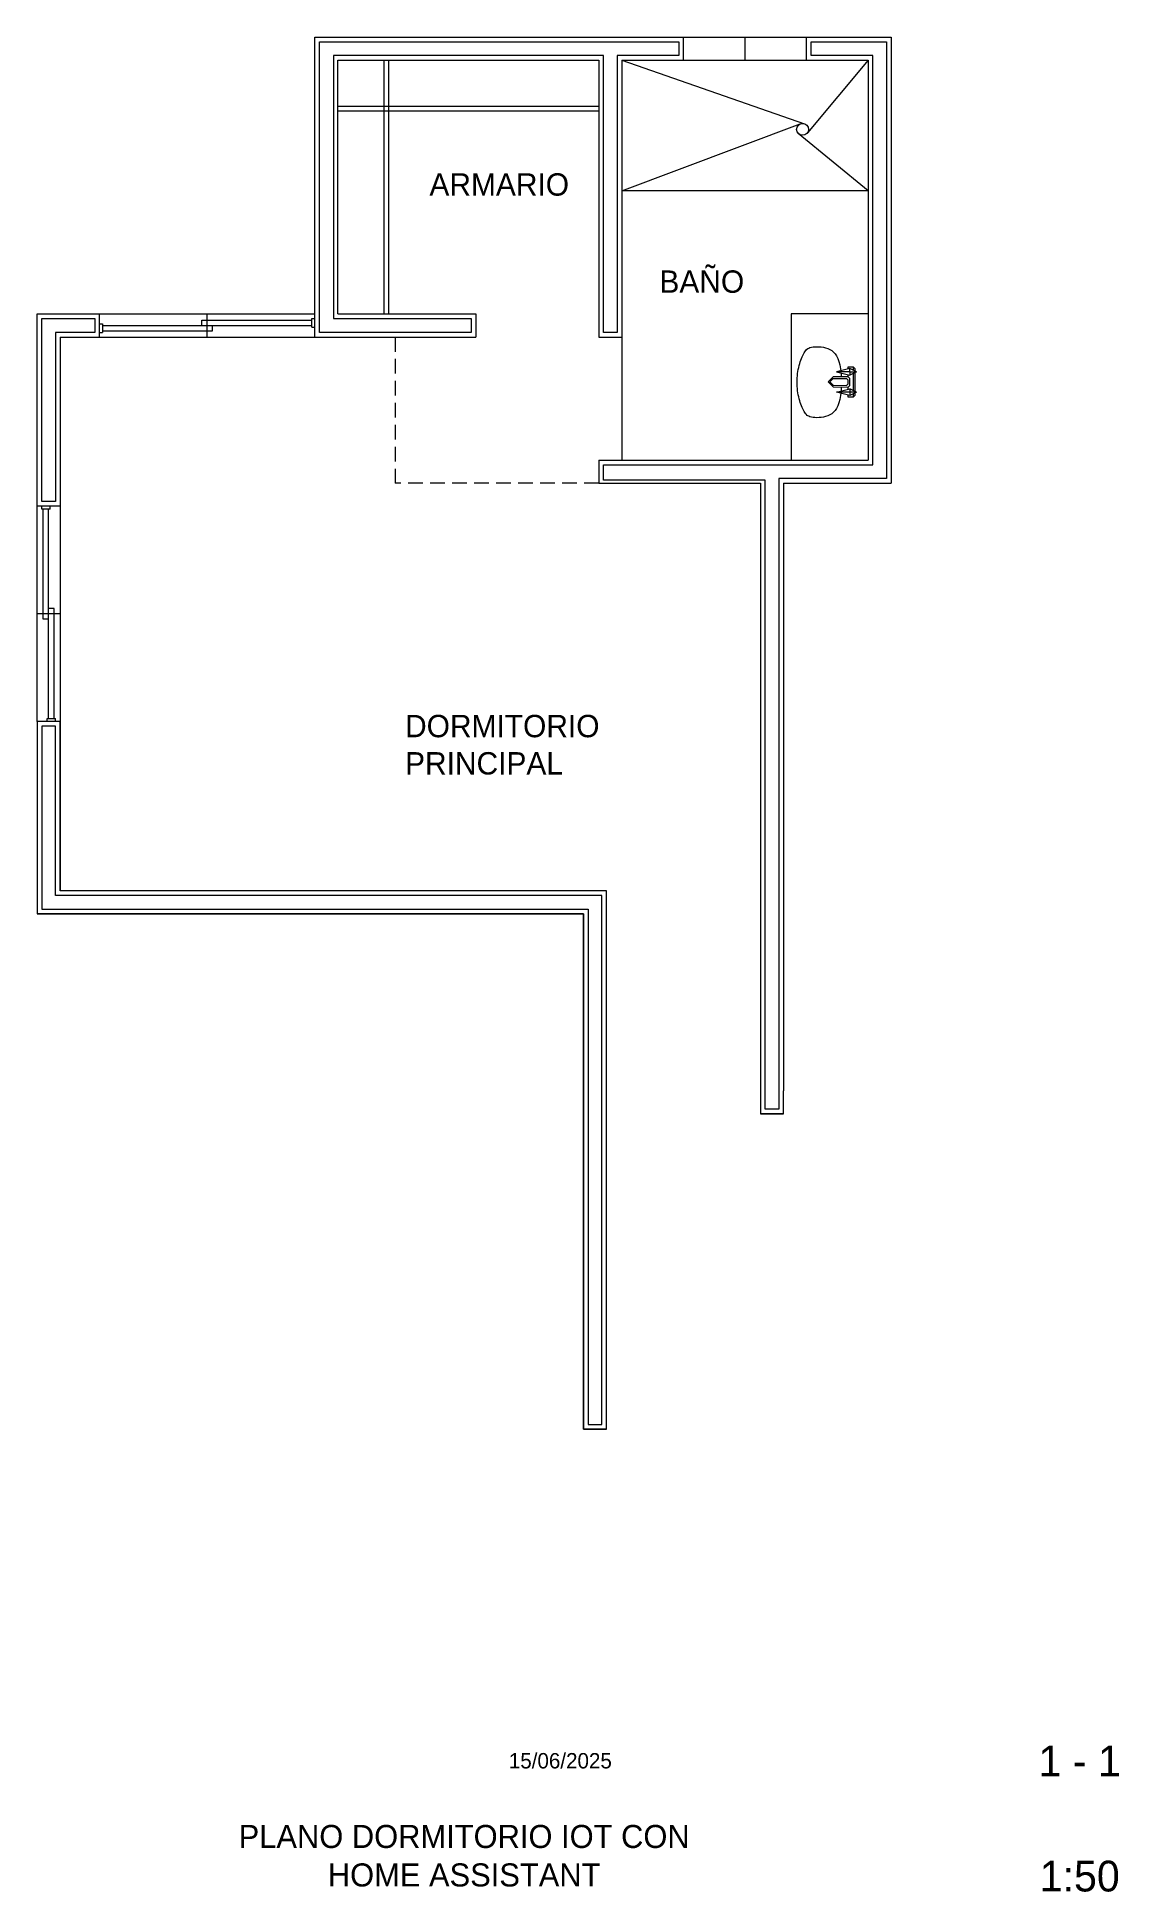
# Model space of a CAD drawing. Header units: millimetres. Extents: x 54 to 195, y 13 to 254.
import ezdxf

# ---------------------------------------------------------------- set-up
doc = ezdxf.new("R2010")
doc.units = ezdxf.units.MM
doc.linetypes.add('DASHEDTINY', pattern=[2.8575, 1.905, -0.9525])
for name, color, linetype, lineweight in [('APARATOS', 2, 'CONTINUOUS', 13), ('Muro', 1, 'CONTINUOUS', 13), ('Muro Int', 4, 'CONTINUOUS', 18), ('muros', 1, 'CONTINUOUS', 13), ('Márgenes', 7, 'CONTINUOUS', 18), ('PROYECCION', 250, 'DASHEDTINY', 13), ('Texto', 4, 'CONTINUOUS', 18), ('VENTANAS', 2, 'CONTINUOUS', 13)]:
    doc.layers.add(name, color=color, linetype=linetype, lineweight=lineweight)
doc.styles.add('amiri-regular', font='amiri-regular')
doc.styles.add('unicode', font='unicode')

msp = doc.modelspace()

# ---------------------------------------------------------------- linework, layer by layer
at = {"layer": 'APARATOS'}
for p, q in [((153.85146, 212.2053), (153.93642, 212.40524)), ((153.85146, 212.2053), (153.93642, 212.40524)), ((153.85146, 212.2053), (153.93642, 212.40524)), ((153.85146, 212.2053), (153.93642, 212.40524)), ((153.85146, 212.2053), (153.93642, 212.40524)), ((153.85146, 212.2053), (153.93642, 212.40524)), ((153.85146, 212.2053), (153.93642, 212.40524)), ((153.85146, 212.2053), (153.93642, 212.40524)), ((153.93642, 212.40524), (154.02224, 212.59208)), ((153.93642, 212.40524), (154.02224, 212.59208)), ((153.93642, 212.40524), (154.02224, 212.59208)), ((153.93642, 212.40524), (154.02224, 212.59208)), ((153.93642, 212.40524), (154.02224, 212.59208)), ((153.93642, 212.40524), (154.02224, 212.59208)), ((153.93642, 212.40524), (154.02224, 212.59208)), ((153.93642, 212.40524), (154.02224, 212.59208)), ((154.02224, 212.59208), (154.10762, 212.7649)), ((154.02224, 212.59208), (154.10762, 212.7649)), ((154.02224, 212.59208), (154.10762, 212.7649)), ((154.02224, 212.59208), (154.10762, 212.7649)), ((154.02224, 212.59208), (154.10762, 212.7649)), ((154.02224, 212.59208), (154.10762, 212.7649)), ((154.02224, 212.59208), (154.10762, 212.7649)), ((154.02224, 212.59208), (154.10762, 212.7649)), ((154.10762, 212.7649), (154.19132, 212.92282)), ((154.10762, 212.7649), (154.19132, 212.92282)), ((154.10762, 212.7649), (154.19132, 212.92282)), ((154.10762, 212.7649), (154.19132, 212.92282)), ((154.10762, 212.7649), (154.19132, 212.92282)), ((154.10762, 212.7649), (154.19132, 212.92282)), ((154.10762, 212.7649), (154.19132, 212.92282)), ((154.10762, 212.7649), (154.19132, 212.92282)), ((154.19132, 212.92282), (154.27302, 213.06516)), ((154.19132, 212.92282), (154.27302, 213.06516)), ((154.19132, 212.92282), (154.27302, 213.06516)), ((154.19132, 212.92282), (154.27302, 213.06516)), ((154.19132, 212.92282), (154.27302, 213.06516)), ((154.19132, 212.92282), (154.27302, 213.06516)), ((154.19132, 212.92282), (154.27302, 213.06516)), ((154.19132, 212.92282), (154.27302, 213.06516)), ((154.27302, 213.06516), (154.35614, 213.19232)), ((154.27302, 213.06516), (154.35614, 213.19232)), ((154.27302, 213.06516), (154.35614, 213.19232)), ((154.27302, 213.06516), (154.35614, 213.19232)), ((154.27302, 213.06516), (154.35614, 213.19232)), ((154.27302, 213.06516), (154.35614, 213.19232)), ((154.27302, 213.06516), (154.35614, 213.19232)), ((154.27302, 213.06516), (154.35614, 213.19232)), ((154.35614, 213.19232), (154.49214, 213.36444)), ((154.35614, 213.19232), (154.49214, 213.36444)), ((154.35614, 213.19232), (154.49214, 213.36444)), ((154.35614, 213.19232), (154.49214, 213.36444)), ((154.35614, 213.19232), (154.44508, 213.3049)), ((154.35614, 213.19232), (154.44508, 213.3049)), ((154.35614, 213.19232), (154.44508, 213.3049)), ((154.35614, 213.19232), (154.44508, 213.3049)), ((154.44508, 213.3049), (154.49214, 213.36444)), ((154.44508, 213.3049), (154.49214, 213.36444)), ((154.44508, 213.3049), (154.49214, 213.36444)), ((154.44508, 213.3049), (154.49214, 213.36444)), ((154.49214, 213.36444), (154.65796, 213.48878)), ((154.49214, 213.36444), (154.65796, 213.48878)), ((154.49214, 213.36444), (154.65796, 213.48878)), ((154.49214, 213.36444), (154.65796, 213.48878)), ((154.49214, 213.36444), (154.65796, 213.48878)), ((154.49214, 213.36444), (154.65796, 213.48878)), ((154.49214, 213.36444), (154.65796, 213.48878)), ((154.49214, 213.36444), (154.65796, 213.48878)), ((154.65796, 213.48878), (154.79066, 213.56134)), ((154.65796, 213.48878), (154.79066, 213.56134)), ((154.65796, 213.48878), (154.79066, 213.56134)), ((154.65796, 213.48878), (154.79066, 213.56134)), ((154.65796, 213.48878), (154.79066, 213.56134)), ((154.65796, 213.48878), (154.79066, 213.56134)), ((154.65796, 213.48878), (154.79066, 213.56134)), ((154.65796, 213.48878), (154.79066, 213.56134)), ((154.79066, 213.56134), (154.94672, 213.6218)), ((154.79066, 213.56134), (154.94672, 213.6218)), ((154.79066, 213.56134), (154.94672, 213.6218)), ((154.79066, 213.56134), (154.94672, 213.6218)), ((154.79066, 213.56134), (154.94672, 213.6218)), ((154.79066, 213.56134), (154.94672, 213.6218)), ((154.79066, 213.56134), (154.94672, 213.6218)), ((154.79066, 213.56134), (154.94672, 213.6218)), ((154.94672, 213.6218), (155.1305, 213.67076)), ((154.94672, 213.6218), (155.1305, 213.67076)), ((154.94672, 213.6218), (155.1305, 213.67076)), ((154.94672, 213.6218), (155.1305, 213.67076)), ((154.94672, 213.6218), (155.1305, 213.67076)), ((154.94672, 213.6218), (155.1305, 213.67076)), ((154.94672, 213.6218), (155.1305, 213.67076)), ((154.94672, 213.6218), (155.1305, 213.67076)), ((155.1305, 213.67076), (155.34472, 213.70846)), ((155.1305, 213.67076), (155.34472, 213.70846)), ((155.1305, 213.67076), (155.34472, 213.70846)), ((155.1305, 213.67076), (155.34472, 213.70846)), ((155.1305, 213.67076), (155.34472, 213.70846)), ((155.1305, 213.67076), (155.34472, 213.70846)), ((155.1305, 213.67076), (155.34472, 213.70846)), ((155.1305, 213.67076), (155.34472, 213.70846)), ((155.34472, 213.70846), (155.58522, 213.73332)), ((155.34472, 213.70846), (155.58522, 213.73332)), ((155.34472, 213.70846), (155.58522, 213.73332)), ((155.34472, 213.70846), (155.58522, 213.73332)), ((155.34472, 213.70846), (155.58522, 213.73332)), ((155.34472, 213.70846), (155.58522, 213.73332)), ((155.34472, 213.70846), (155.58522, 213.73332)), ((155.34472, 213.70846), (155.58522, 213.73332)), ((155.58522, 213.73332), (155.8462, 213.74344)), ((155.58522, 213.73332), (155.8462, 213.74344)), ((155.58522, 213.73332), (155.8462, 213.74344)), ((155.58522, 213.73332), (155.8462, 213.74344)), ((155.58522, 213.73332), (155.8462, 213.74344)), ((155.58522, 213.73332), (155.8462, 213.74344)), ((155.58522, 213.73332), (155.8462, 213.74344)), ((155.58522, 213.73332), (155.8462, 213.74344)), ((155.8462, 213.74344), (156.1218, 213.73684)), ((155.8462, 213.74344), (156.1218, 213.73684)), ((155.8462, 213.74344), (156.1218, 213.73684)), ((155.8462, 213.74344), (156.1218, 213.73684)), ((155.8462, 213.74344), (156.1218, 213.73684)), ((155.8462, 213.74344), (156.1218, 213.73684)), ((155.8462, 213.74344), (156.1218, 213.73684)), ((155.8462, 213.74344), (156.1218, 213.73684)), ((156.1218, 213.73684), (156.40624, 213.71158)), ((156.1218, 213.73684), (156.40624, 213.71158)), ((156.1218, 213.73684), (156.40624, 213.71158)), ((156.1218, 213.73684), (156.40624, 213.71158)), ((156.1218, 213.73684), (156.40624, 213.71158)), ((156.1218, 213.73684), (156.40624, 213.71158)), ((156.1218, 213.73684), (156.40624, 213.71158)), ((156.1218, 213.73684), (156.40624, 213.71158)), ((156.40624, 213.71158), (156.69368, 213.6657)), ((156.40624, 213.71158), (156.69368, 213.6657)), ((156.40624, 213.71158), (156.69368, 213.6657)), ((156.40624, 213.71158), (156.69368, 213.6657)), ((156.40624, 213.71158), (156.69368, 213.6657)), ((156.40624, 213.71158), (156.69368, 213.6657)), ((156.40624, 213.71158), (156.69368, 213.6657)), ((156.40624, 213.71158), (156.69368, 213.6657)), ((156.69368, 213.6657), (156.97828, 213.59724)), ((156.69368, 213.6657), (156.97828, 213.59724)), ((156.69368, 213.6657), (156.97828, 213.59724)), ((156.69368, 213.6657), (156.97828, 213.59724)), ((156.69368, 213.6657), (156.97828, 213.59724)), ((156.69368, 213.6657), (156.97828, 213.59724)), ((156.69368, 213.6657), (156.97828, 213.59724)), ((156.69368, 213.6657), (156.97828, 213.59724)), ((156.97828, 213.59724), (157.25422, 213.50428)), ((156.97828, 213.59724), (157.25422, 213.50428)), ((156.97828, 213.59724), (157.25422, 213.50428)), ((156.97828, 213.59724), (157.25422, 213.50428)), ((156.97828, 213.59724), (157.25422, 213.50428)), ((156.97828, 213.59724), (157.25422, 213.50428)), ((156.97828, 213.59724), (157.25422, 213.50428)), ((156.97828, 213.59724), (157.25422, 213.50428)), ((157.25422, 213.50428), (157.5164, 213.38434)), ((157.25422, 213.50428), (157.5164, 213.38434)), ((157.25422, 213.50428), (157.5164, 213.38434)), ((157.25422, 213.50428), (157.5164, 213.38434)), ((157.25422, 213.50428), (157.5164, 213.38434)), ((157.25422, 213.50428), (157.5164, 213.38434)), ((157.25422, 213.50428), (157.5164, 213.38434)), ((157.25422, 213.50428), (157.5164, 213.38434)), ((157.5164, 213.38434), (157.7626, 213.23298)), ((157.5164, 213.38434), (157.7626, 213.23298)), ((157.5164, 213.38434), (157.7626, 213.23298)), ((157.5164, 213.38434), (157.7626, 213.23298)), ((157.5164, 213.38434), (157.7626, 213.23298)), ((157.5164, 213.38434), (157.7626, 213.23298)), ((157.5164, 213.38434), (157.7626, 213.23298)), ((157.5164, 213.38434), (157.7626, 213.23298)), ((157.7626, 213.23298), (157.99134, 213.04522)), ((157.7626, 213.23298), (157.99134, 213.04522)), ((157.7626, 213.23298), (157.99134, 213.04522)), ((157.7626, 213.23298), (157.99134, 213.04522)), ((157.7626, 213.23298), (157.99134, 213.04522)), ((157.7626, 213.23298), (157.99134, 213.04522)), ((157.7626, 213.23298), (157.99134, 213.04522)), ((157.7626, 213.23298), (157.99134, 213.04522)), ((157.99134, 213.04522), (158.20108, 212.8161)), ((157.99134, 213.04522), (158.20108, 212.8161)), ((157.99134, 213.04522), (158.20108, 212.8161)), ((157.99134, 213.04522), (158.20108, 212.8161)), ((157.99134, 213.04522), (158.20108, 212.8161)), ((157.99134, 213.04522), (158.20108, 212.8161)), ((157.99134, 213.04522), (158.20108, 212.8161)), ((157.99134, 213.04522), (158.20108, 212.8161)), ((158.20108, 212.8161), (158.39036, 212.54066)), ((158.20108, 212.8161), (158.39036, 212.54066)), ((158.20108, 212.8161), (158.39036, 212.54066)), ((158.20108, 212.8161), (158.39036, 212.54066)), ((158.20108, 212.8161), (158.39036, 212.54066)), ((158.20108, 212.8161), (158.39036, 212.54066)), ((158.20108, 212.8161), (158.39036, 212.54066)), ((158.20108, 212.8161), (158.39036, 212.54066)), ((158.39036, 212.54066), (158.55766, 212.21392)), ((158.39036, 212.54066), (158.55766, 212.21392)), ((158.39036, 212.54066), (158.55766, 212.21392)), ((158.39036, 212.54066), (158.55766, 212.21392)), ((158.39036, 212.54066), (158.55766, 212.21392)), ((158.39036, 212.54066), (158.55766, 212.21392)), ((158.39036, 212.54066), (158.55766, 212.21392)), ((158.39036, 212.54066), (158.55766, 212.21392)), ((153.2902, 209.69068), (153.31244, 209.9693)), ((153.2902, 209.69068), (153.31244, 209.9693)), ((153.2902, 209.69068), (153.31244, 209.9693)), ((153.2902, 209.69068), (153.31244, 209.9693)), ((153.2902, 209.69068), (153.31244, 209.9693)), ((153.2902, 209.69068), (153.31244, 209.9693)), ((153.2902, 209.69068), (153.31244, 209.9693)), ((153.2902, 209.69068), (153.31244, 209.9693)), ((153.31244, 209.9693), (153.34316, 210.24468)), ((153.31244, 209.9693), (153.34316, 210.24468)), ((153.31244, 209.9693), (153.34316, 210.24468)), ((153.31244, 209.9693), (153.34316, 210.24468)), ((153.31244, 209.9693), (153.34316, 210.24468)), ((153.31244, 209.9693), (153.34316, 210.24468)), ((153.31244, 209.9693), (153.34316, 210.24468)), ((153.31244, 209.9693), (153.34316, 210.24468)), ((153.34316, 210.24468), (153.38204, 210.5158)), ((153.34316, 210.24468), (153.38204, 210.5158)), ((153.34316, 210.24468), (153.38204, 210.5158)), ((153.34316, 210.24468), (153.38204, 210.5158)), ((153.34316, 210.24468), (153.38204, 210.5158)), ((153.34316, 210.24468), (153.38204, 210.5158)), ((153.34316, 210.24468), (153.38204, 210.5158)), ((153.34316, 210.24468), (153.38204, 210.5158)), ((153.38204, 210.5158), (153.42888, 210.78154)), ((153.38204, 210.5158), (153.42888, 210.78154)), ((153.38204, 210.5158), (153.42888, 210.78154)), ((153.38204, 210.5158), (153.42888, 210.78154)), ((153.38204, 210.5158), (153.42888, 210.78154)), ((153.38204, 210.5158), (153.42888, 210.78154)), ((153.38204, 210.5158), (153.42888, 210.78154)), ((153.38204, 210.5158), (153.42888, 210.78154)), ((153.42888, 210.78154), (153.4834, 211.04086)), ((153.42888, 210.78154), (153.4834, 211.04086)), ((153.42888, 210.78154), (153.4834, 211.04086)), ((153.42888, 210.78154), (153.4834, 211.04086)), ((153.42888, 210.78154), (153.4834, 211.04086)), ((153.42888, 210.78154), (153.4834, 211.04086)), ((153.42888, 210.78154), (153.4834, 211.04086)), ((153.42888, 210.78154), (153.4834, 211.04086)), ((153.4834, 211.04086), (153.54534, 211.29268)), ((153.4834, 211.04086), (153.54534, 211.29268)), ((153.4834, 211.04086), (153.54534, 211.29268)), ((153.4834, 211.04086), (153.54534, 211.29268)), ((153.4834, 211.04086), (153.54534, 211.29268)), ((153.4834, 211.04086), (153.54534, 211.29268)), ((153.4834, 211.04086), (153.54534, 211.29268)), ((153.4834, 211.04086), (153.54534, 211.29268)), ((153.54534, 211.29268), (153.61428, 211.53596)), ((153.54534, 211.29268), (153.61428, 211.53596)), ((153.54534, 211.29268), (153.61428, 211.53596)), ((153.54534, 211.29268), (153.61428, 211.53596)), ((153.54534, 211.29268), (153.61428, 211.53596)), ((153.54534, 211.29268), (153.61428, 211.53596)), ((153.54534, 211.29268), (153.61428, 211.53596)), ((153.54534, 211.29268), (153.61428, 211.53596)), ((153.61428, 211.53596), (153.68914, 211.76976)), ((153.61428, 211.53596), (153.68914, 211.76976)), ((153.61428, 211.53596), (153.68914, 211.76976)), ((153.61428, 211.53596), (153.68914, 211.76976)), ((153.61428, 211.53596), (153.68914, 211.76976)), ((153.61428, 211.53596), (153.68914, 211.76976)), ((153.61428, 211.53596), (153.68914, 211.76976)), ((153.61428, 211.53596), (153.68914, 211.76976)), ((153.68914, 211.76976), (153.76862, 211.99318)), ((153.68914, 211.76976), (153.76862, 211.99318)), ((153.68914, 211.76976), (153.76862, 211.99318)), ((153.68914, 211.76976), (153.76862, 211.99318)), ((153.68914, 211.76976), (153.76862, 211.99318)), ((153.68914, 211.76976), (153.76862, 211.99318)), ((153.68914, 211.76976), (153.76862, 211.99318)), ((153.68914, 211.76976), (153.76862, 211.99318)), ((153.76862, 211.99318), (153.85146, 212.2053)), ((153.76862, 211.99318), (153.85146, 212.2053)), ((153.76862, 211.99318), (153.85146, 212.2053)), ((153.76862, 211.99318), (153.85146, 212.2053)), ((153.76862, 211.99318), (153.85146, 212.2053)), ((153.76862, 211.99318), (153.85146, 212.2053)), ((153.76862, 211.99318), (153.85146, 212.2053)), ((153.76862, 211.99318), (153.85146, 212.2053)), ((158.55766, 212.21392), (158.7015, 211.83096)), ((158.55766, 212.21392), (158.7015, 211.83096)), ((158.55766, 212.21392), (158.7015, 211.83096)), ((158.55766, 212.21392), (158.7015, 211.83096)), ((158.55766, 212.21392), (158.7015, 211.83096)), ((158.55766, 212.21392), (158.7015, 211.83096)), ((158.55766, 212.21392), (158.7015, 211.83096)), ((158.55766, 212.21392), (158.7015, 211.83096)), ((158.7015, 211.83096), (158.82036, 211.38678)), ((158.7015, 211.83096), (158.82036, 211.38678)), ((158.7015, 211.83096), (158.82036, 211.38678)), ((158.7015, 211.83096), (158.82036, 211.38678)), ((158.7015, 211.83096), (158.82036, 211.38678)), ((158.7015, 211.83096), (158.82036, 211.38678)), ((158.7015, 211.83096), (158.82036, 211.38678)), ((158.7015, 211.83096), (158.82036, 211.38678)), ((158.82036, 211.38678), (158.913, 210.88002)), ((158.82036, 211.38678), (158.913, 210.88002)), ((158.82036, 211.38678), (158.913, 210.88002)), ((158.82036, 211.38678), (158.913, 210.88002)), ((158.82036, 211.38678), (158.913, 210.88002)), ((158.82036, 211.38678), (158.913, 210.88002)), ((158.82036, 211.38678), (158.913, 210.88002)), ((158.82036, 211.38678), (158.913, 210.88002)), ((158.913, 210.88002), (158.94662, 210.59724)), ((158.97916, 210.32362), (159.01402, 209.80618)), ((153.2721, 209.12812), (153.27666, 209.40994)), ((153.2721, 209.12812), (153.27666, 209.40994)), ((153.2721, 209.12812), (153.27666, 209.40994)), ((153.2721, 209.12812), (153.27666, 209.40994)), ((153.2721, 209.12812), (153.27666, 209.40994)), ((153.2721, 209.12812), (153.27666, 209.40994)), ((153.2721, 209.12812), (153.27666, 209.40994)), ((153.2721, 209.12812), (153.27666, 209.40994)), ((153.27666, 208.8463), (153.2721, 209.12812)), ((153.27666, 208.8463), (153.2721, 209.12812)), ((153.27666, 208.8463), (153.2721, 209.12812)), ((153.27666, 208.8463), (153.2721, 209.12812)), ((153.27666, 208.8463), (153.2721, 209.12812)), ((153.27666, 208.8463), (153.2721, 209.12812)), ((153.27666, 208.8463), (153.2721, 209.12812)), ((153.27666, 208.8463), (153.2721, 209.12812)), ((153.27666, 209.40994), (153.2902, 209.69068)), ((153.27666, 209.40994), (153.2902, 209.69068)), ((153.27666, 209.40994), (153.2902, 209.69068)), ((153.27666, 209.40994), (153.2902, 209.69068)), ((153.27666, 209.40994), (153.2902, 209.69068)), ((153.27666, 209.40994), (153.2902, 209.69068)), ((153.27666, 209.40994), (153.2902, 209.69068)), ((153.27666, 209.40994), (153.2902, 209.69068)), ((153.2902, 208.56554), (153.27666, 208.8463)), ((153.2902, 208.56554), (153.27666, 208.8463)), ((153.2902, 208.56554), (153.27666, 208.8463)), ((153.2902, 208.56554), (153.27666, 208.8463)), ((153.2902, 208.56554), (153.27666, 208.8463)), ((153.2902, 208.56554), (153.27666, 208.8463)), ((153.2902, 208.56554), (153.27666, 208.8463)), ((153.2902, 208.56554), (153.27666, 208.8463)), ((153.31244, 208.28694), (153.2902, 208.56554)), ((153.31244, 208.28694), (153.2902, 208.56554)), ((153.31244, 208.28694), (153.2902, 208.56554)), ((153.31244, 208.28694), (153.2902, 208.56554)), ((153.31244, 208.28694), (153.2902, 208.56554)), ((153.31244, 208.28694), (153.2902, 208.56554)), ((153.31244, 208.28694), (153.2902, 208.56554)), ((153.31244, 208.28694), (153.2902, 208.56554)), ((153.34316, 208.01154), (153.31244, 208.28694)), ((153.34316, 208.01154), (153.31244, 208.28694)), ((153.34316, 208.01154), (153.31244, 208.28694)), ((153.34316, 208.01154), (153.31244, 208.28694)), ((153.34316, 208.01154), (153.31244, 208.28694)), ((153.34316, 208.01154), (153.31244, 208.28694)), ((153.34316, 208.01154), (153.31244, 208.28694)), ((153.34316, 208.01154), (153.31244, 208.28694)), ((153.38204, 207.74044), (153.34316, 208.01154)), ((153.38204, 207.74044), (153.34316, 208.01154)), ((153.38204, 207.74044), (153.34316, 208.01154)), ((153.38204, 207.74044), (153.34316, 208.01154)), ((153.38204, 207.74044), (153.34316, 208.01154)), ((153.38204, 207.74044), (153.34316, 208.01154)), ((153.38204, 207.74044), (153.34316, 208.01154)), ((153.38204, 207.74044), (153.34316, 208.01154)), ((153.42888, 207.47468), (153.38204, 207.74044)), ((153.42888, 207.47468), (153.38204, 207.74044)), ((153.42888, 207.47468), (153.38204, 207.74044)), ((153.42888, 207.47468), (153.38204, 207.74044)), ((153.42888, 207.47468), (153.38204, 207.74044)), ((153.42888, 207.47468), (153.38204, 207.74044)), ((153.42888, 207.47468), (153.38204, 207.74044)), ((153.42888, 207.47468), (153.38204, 207.74044)), ((153.4834, 207.21536), (153.42888, 207.47468)), ((153.4834, 207.21536), (153.42888, 207.47468)), ((153.4834, 207.21536), (153.42888, 207.47468)), ((153.4834, 207.21536), (153.42888, 207.47468)), ((153.4834, 207.21536), (153.42888, 207.47468)), ((153.4834, 207.21536), (153.42888, 207.47468)), ((153.4834, 207.21536), (153.42888, 207.47468)), ((153.4834, 207.21536), (153.42888, 207.47468)), ((158.9523, 207.7068), (158.913, 207.37622)), ((158.9523, 207.7068), (158.913, 207.37622)), ((158.9523, 207.7068), (158.913, 207.37622)), ((158.9523, 207.7068), (158.913, 207.37622)), ((159.01886, 208.52208), (158.98316, 207.99204)), ((159.01886, 208.52208), (158.98316, 207.99204)), ((153.54534, 206.96354), (153.4834, 207.21536)), ((153.54534, 206.96354), (153.4834, 207.21536)), ((153.54534, 206.96354), (153.4834, 207.21536)), ((153.54534, 206.96354), (153.4834, 207.21536)), ((153.54534, 206.96354), (153.4834, 207.21536)), ((153.54534, 206.96354), (153.4834, 207.21536)), ((153.54534, 206.96354), (153.4834, 207.21536)), ((153.54534, 206.96354), (153.4834, 207.21536)), ((153.61428, 206.72026), (153.54534, 206.96354)), ((153.61428, 206.72026), (153.54534, 206.96354)), ((153.61428, 206.72026), (153.54534, 206.96354)), ((153.61428, 206.72026), (153.54534, 206.96354)), ((153.61428, 206.72026), (153.54534, 206.96354)), ((153.61428, 206.72026), (153.54534, 206.96354)), ((153.61428, 206.72026), (153.54534, 206.96354)), ((153.61428, 206.72026), (153.54534, 206.96354)), ((153.68914, 206.48646), (153.61428, 206.72026)), ((153.68914, 206.48646), (153.61428, 206.72026)), ((153.68914, 206.48646), (153.61428, 206.72026)), ((153.68914, 206.48646), (153.61428, 206.72026)), ((153.68914, 206.48646), (153.61428, 206.72026)), ((153.68914, 206.48646), (153.61428, 206.72026)), ((153.68914, 206.48646), (153.61428, 206.72026)), ((153.68914, 206.48646), (153.61428, 206.72026)), ((153.76862, 206.26304), (153.68914, 206.48646)), ((153.76862, 206.26304), (153.68914, 206.48646)), ((153.76862, 206.26304), (153.68914, 206.48646)), ((153.76862, 206.26304), (153.68914, 206.48646)), ((153.76862, 206.26304), (153.68914, 206.48646)), ((153.76862, 206.26304), (153.68914, 206.48646)), ((153.76862, 206.26304), (153.68914, 206.48646)), ((153.76862, 206.26304), (153.68914, 206.48646)), ((153.85146, 206.05092), (153.76862, 206.26304)), ((153.85146, 206.05092), (153.76862, 206.26304)), ((153.85146, 206.05092), (153.76862, 206.26304)), ((153.85146, 206.05092), (153.76862, 206.26304)), ((153.85146, 206.05092), (153.76862, 206.26304)), ((153.85146, 206.05092), (153.76862, 206.26304)), ((153.85146, 206.05092), (153.76862, 206.26304)), ((153.85146, 206.05092), (153.76862, 206.26304)), ((153.93642, 205.85098), (153.85146, 206.05092)), ((153.93642, 205.85098), (153.85146, 206.05092)), ((153.93642, 205.85098), (153.85146, 206.05092)), ((153.93642, 205.85098), (153.85146, 206.05092)), ((153.93642, 205.85098), (153.85146, 206.05092)), ((153.93642, 205.85098), (153.85146, 206.05092)), ((153.93642, 205.85098), (153.85146, 206.05092)), ((153.93642, 205.85098), (153.85146, 206.05092)), ((154.02224, 205.66416), (153.93642, 205.85098)), ((154.02224, 205.66416), (153.93642, 205.85098)), ((154.02224, 205.66416), (153.93642, 205.85098)), ((154.02224, 205.66416), (153.93642, 205.85098)), ((154.02224, 205.66416), (153.93642, 205.85098)), ((154.02224, 205.66416), (153.93642, 205.85098)), ((154.02224, 205.66416), (153.93642, 205.85098)), ((154.02224, 205.66416), (153.93642, 205.85098)), ((154.10762, 205.49132), (154.02224, 205.66416)), ((154.10762, 205.49132), (154.02224, 205.66416)), ((154.10762, 205.49132), (154.02224, 205.66416)), ((154.10762, 205.49132), (154.02224, 205.66416)), ((154.10762, 205.49132), (154.02224, 205.66416)), ((154.10762, 205.49132), (154.02224, 205.66416)), ((154.10762, 205.49132), (154.02224, 205.66416)), ((154.10762, 205.49132), (154.02224, 205.66416)), ((154.19132, 205.33342), (154.10762, 205.49132)), ((154.19132, 205.33342), (154.10762, 205.49132)), ((154.19132, 205.33342), (154.10762, 205.49132)), ((154.19132, 205.33342), (154.10762, 205.49132)), ((154.19132, 205.33342), (154.10762, 205.49132)), ((154.19132, 205.33342), (154.10762, 205.49132)), ((154.19132, 205.33342), (154.10762, 205.49132)), ((154.19132, 205.33342), (154.10762, 205.49132)), ((154.27302, 205.19106), (154.19132, 205.33342)), ((154.27302, 205.19106), (154.19132, 205.33342)), ((154.27302, 205.19106), (154.19132, 205.33342)), ((154.27302, 205.19106), (154.19132, 205.33342)), ((154.27302, 205.19106), (154.19132, 205.33342)), ((154.27302, 205.19106), (154.19132, 205.33342)), ((154.27302, 205.19106), (154.19132, 205.33342)), ((154.27302, 205.19106), (154.19132, 205.33342)), ((154.35614, 205.06392), (154.27302, 205.19106)), ((154.35614, 205.06392), (154.27302, 205.19106)), ((154.35614, 205.06392), (154.27302, 205.19106)), ((154.35614, 205.06392), (154.27302, 205.19106)), ((154.35614, 205.06392), (154.27302, 205.19106)), ((154.35614, 205.06392), (154.27302, 205.19106)), ((154.35614, 205.06392), (154.27302, 205.19106)), ((154.35614, 205.06392), (154.27302, 205.19106)), ((154.44508, 204.95134), (154.35614, 205.06392)), ((154.44508, 204.95134), (154.35614, 205.06392)), ((154.44508, 204.95134), (154.35614, 205.06392)), ((154.44508, 204.95134), (154.35614, 205.06392)), ((154.44508, 204.95134), (154.35614, 205.06392)), ((154.44508, 204.95134), (154.35614, 205.06392)), ((154.44508, 204.95134), (154.35614, 205.06392)), ((154.44508, 204.95134), (154.35614, 205.06392)), ((157.7626, 205.02326), (157.5164, 204.87188)), ((157.7626, 205.02326), (157.5164, 204.87188)), ((157.7626, 205.02326), (157.5164, 204.87188)), ((157.7626, 205.02326), (157.5164, 204.87188)), ((157.7626, 205.02326), (157.5164, 204.87188)), ((157.7626, 205.02326), (157.5164, 204.87188)), ((157.7626, 205.02326), (157.5164, 204.87188)), ((157.7626, 205.02326), (157.5164, 204.87188)), ((157.99134, 205.21102), (157.7626, 205.02326)), ((157.99134, 205.21102), (157.7626, 205.02326)), ((157.99134, 205.21102), (157.7626, 205.02326)), ((157.99134, 205.21102), (157.7626, 205.02326)), ((157.99134, 205.21102), (157.7626, 205.02326)), ((157.99134, 205.21102), (157.7626, 205.02326)), ((157.99134, 205.21102), (157.7626, 205.02326)), ((157.99134, 205.21102), (157.7626, 205.02326)), ((158.20108, 205.44014), (157.99134, 205.21102)), ((158.20108, 205.44014), (157.99134, 205.21102)), ((158.20108, 205.44014), (157.99134, 205.21102)), ((158.20108, 205.44014), (157.99134, 205.21102)), ((158.20108, 205.44014), (157.99134, 205.21102)), ((158.20108, 205.44014), (157.99134, 205.21102)), ((158.20108, 205.44014), (157.99134, 205.21102)), ((158.20108, 205.44014), (157.99134, 205.21102)), ((158.39036, 205.71558), (158.20108, 205.44014)), ((158.39036, 205.71558), (158.20108, 205.44014)), ((158.39036, 205.71558), (158.20108, 205.44014)), ((158.39036, 205.71558), (158.20108, 205.44014)), ((158.39036, 205.71558), (158.20108, 205.44014)), ((158.39036, 205.71558), (158.20108, 205.44014)), ((158.39036, 205.71558), (158.20108, 205.44014)), ((158.39036, 205.71558), (158.20108, 205.44014)), ((158.55766, 206.0423), (158.39036, 205.71558)), ((158.55766, 206.0423), (158.39036, 205.71558)), ((158.55766, 206.0423), (158.39036, 205.71558)), ((158.55766, 206.0423), (158.39036, 205.71558)), ((158.55766, 206.0423), (158.39036, 205.71558)), ((158.55766, 206.0423), (158.39036, 205.71558)), ((158.55766, 206.0423), (158.39036, 205.71558)), ((158.55766, 206.0423), (158.39036, 205.71558)), ((158.7015, 206.42526), (158.55766, 206.0423)), ((158.7015, 206.42526), (158.55766, 206.0423)), ((158.7015, 206.42526), (158.55766, 206.0423)), ((158.7015, 206.42526), (158.55766, 206.0423)), ((158.7015, 206.42526), (158.55766, 206.0423)), ((158.7015, 206.42526), (158.55766, 206.0423)), ((158.7015, 206.42526), (158.55766, 206.0423)), ((158.7015, 206.42526), (158.55766, 206.0423)), ((158.82036, 206.86944), (158.7015, 206.42526)), ((158.82036, 206.86944), (158.7015, 206.42526)), ((158.82036, 206.86944), (158.7015, 206.42526)), ((158.82036, 206.86944), (158.7015, 206.42526)), ((158.82036, 206.86944), (158.7015, 206.42526)), ((158.82036, 206.86944), (158.7015, 206.42526)), ((158.82036, 206.86944), (158.7015, 206.42526)), ((158.82036, 206.86944), (158.7015, 206.42526)), ((158.913, 207.37622), (158.82036, 206.86944)), ((158.913, 207.37622), (158.82036, 206.86944)), ((158.913, 207.37622), (158.82036, 206.86944)), ((158.913, 207.37622), (158.82036, 206.86944)), ((158.913, 207.37622), (158.82036, 206.86944)), ((158.913, 207.37622), (158.82036, 206.86944)), ((158.913, 207.37622), (158.82036, 206.86944)), ((158.913, 207.37622), (158.82036, 206.86944)), ((154.5958, 204.80144), (154.44508, 204.95134)), ((154.5958, 204.80144), (154.44508, 204.95134)), ((154.5958, 204.80144), (154.44508, 204.95134)), ((154.5958, 204.80144), (154.44508, 204.95134)), ((154.5958, 204.80144), (154.44508, 204.95134)), ((154.5958, 204.80144), (154.44508, 204.95134)), ((154.5958, 204.80144), (154.44508, 204.95134)), ((154.5958, 204.80144), (154.44508, 204.95134)), ((154.79066, 204.6949), (154.5958, 204.80144)), ((154.65796, 204.76744), (154.5958, 204.80144)), ((154.79066, 204.6949), (154.5958, 204.80144)), ((154.65796, 204.76744), (154.5958, 204.80144)), ((154.79066, 204.6949), (154.5958, 204.80144)), ((154.65796, 204.76744), (154.5958, 204.80144)), ((154.79066, 204.6949), (154.5958, 204.80144)), ((154.65796, 204.76744), (154.5958, 204.80144)), ((154.79066, 204.6949), (154.65796, 204.76744)), ((154.79066, 204.6949), (154.65796, 204.76744)), ((154.79066, 204.6949), (154.65796, 204.76744)), ((154.79066, 204.6949), (154.65796, 204.76744)), ((154.94672, 204.63444), (154.79066, 204.6949)), ((154.94672, 204.63444), (154.79066, 204.6949)), ((154.94672, 204.63444), (154.79066, 204.6949)), ((154.94672, 204.63444), (154.79066, 204.6949)), ((154.94672, 204.63444), (154.79066, 204.6949)), ((154.94672, 204.63444), (154.79066, 204.6949)), ((154.94672, 204.63444), (154.79066, 204.6949)), ((154.94672, 204.63444), (154.79066, 204.6949)), ((155.1305, 204.58546), (154.94672, 204.63444)), ((155.1305, 204.58546), (154.94672, 204.63444)), ((155.1305, 204.58546), (154.94672, 204.63444)), ((155.1305, 204.58546), (154.94672, 204.63444)), ((155.1305, 204.58546), (154.94672, 204.63444)), ((155.1305, 204.58546), (154.94672, 204.63444)), ((155.1305, 204.58546), (154.94672, 204.63444)), ((155.1305, 204.58546), (154.94672, 204.63444)), ((155.34472, 204.54778), (155.1305, 204.58546)), ((155.34472, 204.54778), (155.1305, 204.58546)), ((155.34472, 204.54778), (155.1305, 204.58546)), ((155.34472, 204.54778), (155.1305, 204.58546)), ((155.34472, 204.54778), (155.1305, 204.58546)), ((155.34472, 204.54778), (155.1305, 204.58546)), ((155.34472, 204.54778), (155.1305, 204.58546)), ((155.34472, 204.54778), (155.1305, 204.58546)), ((155.58522, 204.5229), (155.34472, 204.54778)), ((155.58522, 204.5229), (155.34472, 204.54778)), ((155.58522, 204.5229), (155.34472, 204.54778)), ((155.58522, 204.5229), (155.34472, 204.54778)), ((155.58522, 204.5229), (155.34472, 204.54778)), ((155.58522, 204.5229), (155.34472, 204.54778)), ((155.58522, 204.5229), (155.34472, 204.54778)), ((155.58522, 204.5229), (155.34472, 204.54778)), ((155.8462, 204.51278), (155.58522, 204.5229)), ((155.8462, 204.51278), (155.58522, 204.5229)), ((155.8462, 204.51278), (155.58522, 204.5229)), ((155.8462, 204.51278), (155.58522, 204.5229)), ((155.8462, 204.51278), (155.58522, 204.5229)), ((155.8462, 204.51278), (155.58522, 204.5229)), ((155.8462, 204.51278), (155.58522, 204.5229)), ((155.8462, 204.51278), (155.58522, 204.5229)), ((156.1218, 204.51938), (155.8462, 204.51278)), ((156.1218, 204.51938), (155.8462, 204.51278)), ((156.1218, 204.51938), (155.8462, 204.51278)), ((156.1218, 204.51938), (155.8462, 204.51278)), ((156.1218, 204.51938), (155.8462, 204.51278)), ((156.1218, 204.51938), (155.8462, 204.51278)), ((156.1218, 204.51938), (155.8462, 204.51278)), ((156.1218, 204.51938), (155.8462, 204.51278)), ((156.40624, 204.54466), (156.1218, 204.51938)), ((156.40624, 204.54466), (156.1218, 204.51938)), ((156.40624, 204.54466), (156.1218, 204.51938)), ((156.40624, 204.54466), (156.1218, 204.51938)), ((156.40624, 204.54466), (156.1218, 204.51938)), ((156.40624, 204.54466), (156.1218, 204.51938)), ((156.40624, 204.54466), (156.1218, 204.51938)), ((156.40624, 204.54466), (156.1218, 204.51938)), ((156.69368, 204.59054), (156.40624, 204.54466)), ((156.69368, 204.59054), (156.40624, 204.54466)), ((156.69368, 204.59054), (156.40624, 204.54466)), ((156.69368, 204.59054), (156.40624, 204.54466)), ((156.69368, 204.59054), (156.40624, 204.54466)), ((156.69368, 204.59054), (156.40624, 204.54466)), ((156.69368, 204.59054), (156.40624, 204.54466)), ((156.69368, 204.59054), (156.40624, 204.54466)), ((156.97828, 204.65898), (156.69368, 204.59054)), ((156.97828, 204.65898), (156.69368, 204.59054)), ((156.97828, 204.65898), (156.69368, 204.59054)), ((156.97828, 204.65898), (156.69368, 204.59054)), ((156.97828, 204.65898), (156.69368, 204.59054)), ((156.97828, 204.65898), (156.69368, 204.59054)), ((156.97828, 204.65898), (156.69368, 204.59054)), ((156.97828, 204.65898), (156.69368, 204.59054)), ((157.25422, 204.75194), (156.97828, 204.65898)), ((157.25422, 204.75194), (156.97828, 204.65898)), ((157.25422, 204.75194), (156.97828, 204.65898)), ((157.25422, 204.75194), (156.97828, 204.65898)), ((157.25422, 204.75194), (156.97828, 204.65898)), ((157.25422, 204.75194), (156.97828, 204.65898)), ((157.25422, 204.75194), (156.97828, 204.65898)), ((157.25422, 204.75194), (156.97828, 204.65898)), ((157.5164, 204.87188), (157.25422, 204.75194)), ((157.5164, 204.87188), (157.25422, 204.75194)), ((157.5164, 204.87188), (157.25422, 204.75194)), ((157.5164, 204.87188), (157.25422, 204.75194)), ((157.5164, 204.87188), (157.25422, 204.75194)), ((157.5164, 204.87188), (157.25422, 204.75194)), ((157.5164, 204.87188), (157.25422, 204.75194)), ((157.5164, 204.87188), (157.25422, 204.75194))]:
    msp.add_line(p, q, dxfattribs=at)
at = {"layer": 'APARATOS', "color": 1, "linetype": 'CONTINUOUS'}
for p, q in [((160.13852, 210.8935), (158.39776, 210.46082)), ((158.39776, 210.46082), (160.13852, 210.02206)), ((160.13854, 210.45772), (158.39776, 210.46082)), ((159.92092, 211.1117), (160.57368, 211.11056)), ((159.92092, 210.8394), (159.92092, 211.1117)), ((159.92094, 209.80456), (159.92094, 210.07692)), ((161.00886, 210.4562), (160.13852, 210.8935)), ((160.13854, 210.45772), (160.13852, 210.8935)), ((160.13854, 210.45772), (160.13852, 210.02206)), ((161.00886, 210.4562), (160.13852, 210.02206)), ((160.13854, 210.45772), (161.00886, 210.4562)), ((160.57368, 211.11056), (160.7913, 210.89232)), ((160.57368, 211.11056), (160.57368, 210.67486)), ((160.5737, 210.23914), (160.57374, 208.0606)), ((160.7913, 210.89232), (160.79132, 210.5655)), ((160.79132, 210.3477), (160.79138, 207.95126)), ((157.9626, 209.80804), (157.30974, 209.15564)), ((157.30974, 209.15564), (157.96262, 208.5009)), ((157.52742, 209.15522), (157.96264, 208.71876)), ((157.96964, 209.59012), (157.53442, 209.15522)), ((159.92094, 209.80456), (157.9626, 209.80804)), ((157.96262, 208.5009), (159.92096, 208.49742)), ((157.96264, 209.59014), (159.70332, 209.58708)), ((157.96264, 208.71876), (159.70336, 208.71568)), ((158.39782, 207.84656), (160.13856, 208.27922)), ((160.1386, 207.40782), (158.39782, 207.84656)), ((161.00892, 207.84196), (158.39782, 207.84656)), ((159.70332, 209.58708), (159.92096, 209.36884)), ((159.70336, 208.71568), (159.92096, 208.93314)), ((159.92094, 209.80456), (160.13856, 209.5863)), ((159.92096, 208.93314), (159.92096, 209.36884)), ((159.92096, 208.49742), (160.13856, 208.71494)), ((159.92098, 208.22514), (159.92098, 208.49744)), ((159.92102, 207.1903), (159.921, 207.46266)), ((160.13856, 208.71494), (160.13856, 209.5863)), ((161.00892, 207.84196), (160.13856, 208.27922)), ((160.13856, 208.27922), (160.1386, 207.40782)), ((161.00892, 207.84196), (160.1386, 207.40782)), ((160.57374, 207.62488), (160.57376, 207.18916)), ((160.79138, 207.73344), (160.79138, 207.40662)), ((160.57376, 207.18916), (159.92102, 207.1903)), ((160.79138, 207.40662), (160.57376, 207.18916))]:
    msp.add_line(p, q, dxfattribs=at)
at = {"layer": 'Muro', "linetype": 'CONTINUOUS'}
for p, q in [((54.5, 165), (54.5, 218)), ((62.6, 215), (62.6, 218)), ((76.6, 215), (76.6, 218)), ((148.5, 196), (148.5, 114)), ((57.5, 193), (54.5, 193)), ((57.5, 179), (54.5, 179)), ((151.5, 114), (151.5, 117)), ((151.5, 114), (148.5, 114))]:
    msp.add_line(p, q, dxfattribs=at)
at = {"layer": 'Muro', "lineweight": 0}
for p, q in [((76.6, 215), (76.6, 218)), ((57.5, 193), (54.5, 193)), ((57.5, 179), (54.5, 179)), ((57.5, 165), (54.5, 165)), ((57.5, 140), (54.5, 140))]:
    msp.add_line(p, q, dxfattribs=at)
at = {"layer": 'Muro'}
msp.add_lwpolyline([(128.5, 143), (57.5, 143), (57.5, 165), (54.5, 165), (54.5, 140), (57.5, 140), (125.5, 140), (125.5, 73), (128.5, 73)], close=True, dxfattribs=at)
at = {"layer": 'Muro Int'}
for points in [[(91.2, 253.4), (137.9, 253.4), (137.9, 251.6), (129.9, 251.6), (129.9, 215.6), (128.1, 215.6), (128.1, 251.6), (93, 251.6), (93, 217.4), (110.9, 217.4), (110.9, 215.6), (91.2, 215.6)], [(163.1, 251.6), (155.1, 251.6), (155.1, 253.4), (164.9, 253.4), (164.9, 196.6), (150.9, 196.6), (150.9, 116.4), (150.9, 116.4), (150.9, 114.6), (149.1, 114.6), (149.1, 196.4), (128.1, 196.4), (128.1, 198.4), (163.1, 198.4)], [(55.1, 217.4), (62, 217.4), (62, 215.6), (56.9, 215.6), (56.9, 193.6), (55.1, 193.6)], [(127.9, 142.4), (56.9, 142.4), (56.9, 164.4), (55.1, 164.4), (55.1, 140.6), (57.5, 140.6), (126.1, 140.6), (126.1, 73.6), (127.9, 73.6)]]:
    msp.add_lwpolyline(points, close=True, dxfattribs=at)
at = {"layer": 'muros', "linetype": 'CONTINUOUS'}
for p, q in [((90.6, 215), (90.6, 254)), ((90.6, 254), (165.5, 254)), ((138.5, 251), (138.5, 254)), ((146.5, 251), (146.5, 254)), ((154.5, 251), (154.5, 254)), ((93.6, 218), (93.6, 251)), ((93.6, 251), (127.5, 251)), ((99.6, 218), (99.6, 251)), ((100.2, 218), (100.2, 251)), ((127.5, 251), (127.5, 215)), ((130.5, 251), (130.5, 199)), ((130.5, 251), (162.5, 251)), ((130.5, 251), (154.23, 242.734)), ((162.5, 251), (154.62, 241.558)), ((162.5, 251), (162.5, 199)), ((93.6, 245), (127.5, 245)), ((93.6, 244.4), (127.5, 244.4)), ((130.5, 234), (153.69, 242.716)), ((162.5, 234), (153.423, 241.468)), ((162.5, 234), (130.5, 234)), ((54.5, 218), (90.6, 218)), ((93.6, 218), (111.5, 218)), ((111.5, 218), (111.5, 215)), ((152.5, 218), (152.5, 199)), ((57.5, 215), (57.5, 143)), ((57.5, 215), (111.5, 215)), ((127.5, 215), (130.5, 215)), ((127.5, 199), (162.5, 199)), ((127.5, 196), (148.5, 196)), ((151.5, 196), (151.5, 117)), ((151.5, 196), (165.5, 196))]:
    msp.add_line(p, q, dxfattribs=at)
at = {"layer": 'muros', "linetype": 'CONTINUOUS', "lineweight": 13}
msp.add_line((165.5, 254), (165.5, 196), dxfattribs=at)
at = {"layer": 'muros', "lineweight": 0}
for p, q in [((62.6, 215), (62.6, 218)), ((76.6, 215), (76.6, 218)), ((162.5, 218), (152.5, 218)), ((127.5, 199), (127.5, 196)), ((57.5, 193), (54.5, 193)), ((57.5, 179), (54.5, 179)), ((57.5, 165), (54.5, 165)), ((128.5, 143), (57.5, 143)), ((128.5, 73), (128.5, 143)), ((125.5, 140), (54.5, 140)), ((57.5, 140), (54.5, 140)), ((125.5, 140), (57.5, 140)), ((125.5, 73), (125.5, 140)), ((151.5, 114), (151.5, 117)), ((151.5, 114), (151.5, 117)), ((148.5, 114), (151.5, 114)), ((128.5, 73), (125.5, 73))]:
    msp.add_line(p, q, dxfattribs=at)
at = {"layer": 'muros'}
msp.add_circle((153.985, 242), 0.7739, dxfattribs=at)
at = {"layer": 'PROYECCION', "lineweight": 0}
for p in [(101.05, 215), (127.5, 196)]:
    msp.add_line(p, (101.05, 196), dxfattribs=at)
at = {"layer": 'VENTANAS'}
for p, q in [((75.9, 217.2009), (90.2, 217.2009)), ((75.9, 216.5009), (75.9, 217.2009)), ((90.2, 216.3009), (90.2, 217.4009)), ((90.2, 217.4009), (90.6, 217.4009)), ((62.6, 216.7009), (63, 216.7009)), ((62.6, 215.6009), (63, 215.6009)), ((63, 216.7009), (63, 215.6009)), ((63, 216.5009), (90.2, 216.5009)), ((63, 215.8009), (77.3, 215.8009)), ((77.3, 215.8009), (77.3, 216.5009)), ((90.2, 216.3009), (90.6, 216.3009)), ((55.0991, 192.6), (55.0991, 193)), ((56.1991, 192.6), (56.1991, 193)), ((56.1991, 192.6), (55.0991, 192.6)), ((55.2991, 178.3), (55.2991, 192.6)), ((56.6991, 179.7), (55.9991, 179.7)), ((56.6991, 165.4), (56.6991, 179.7)), ((55.9991, 178.3), (55.2991, 178.3)), ((55.7991, 165.4), (56.8991, 165.4)), ((55.7991, 165), (55.7991, 165.4)), ((56.8991, 165), (56.8991, 165.4))]:
    msp.add_line(p, q, dxfattribs=at)
at = {"layer": 'VENTANAS', "linetype": 'CONTINUOUS', "lineweight": 13}
msp.add_line((55.9991, 165.4), (55.9991, 192.6), dxfattribs=at)

# ---------------------------------------------------------------- texts
at = {"layer": 'Márgenes', "attachment_point": 5, "style": 'amiri-regular'}
for s, insert, char_height, width in [('1 - 1', (190, 29.84116), 4, 13.2820507), ('15/06/2025', (122.5, 29.85348), 2, 17.18552), ('PLANO DORMITORIO IOT CON\\PHOME ASSISTANT', (110, 17.5), 3, 88.3868783), ('1:50', (190, 14.84116), 4, 11.082956)]:
    msp.add_mtext(s, dxfattribs=dict(at, insert=insert, char_height=char_height, width=width))
at = {"layer": 'Texto', "char_height": 2.9078, "attachment_point": 1, "style": 'unicode'}
for s, insert, width in [('ARMARIO', (105.48646, 236.29122), 16.4775333), ('BAÑO', (135.37488, 223.66278), 9.6926667), ('DORMITORIO PRINCIPAL', (102.3196, 165.86608), 43.8593167)]:
    msp.add_mtext(s, dxfattribs=dict(at, insert=insert, width=width))

doc.saveas('drawing.dxf')
